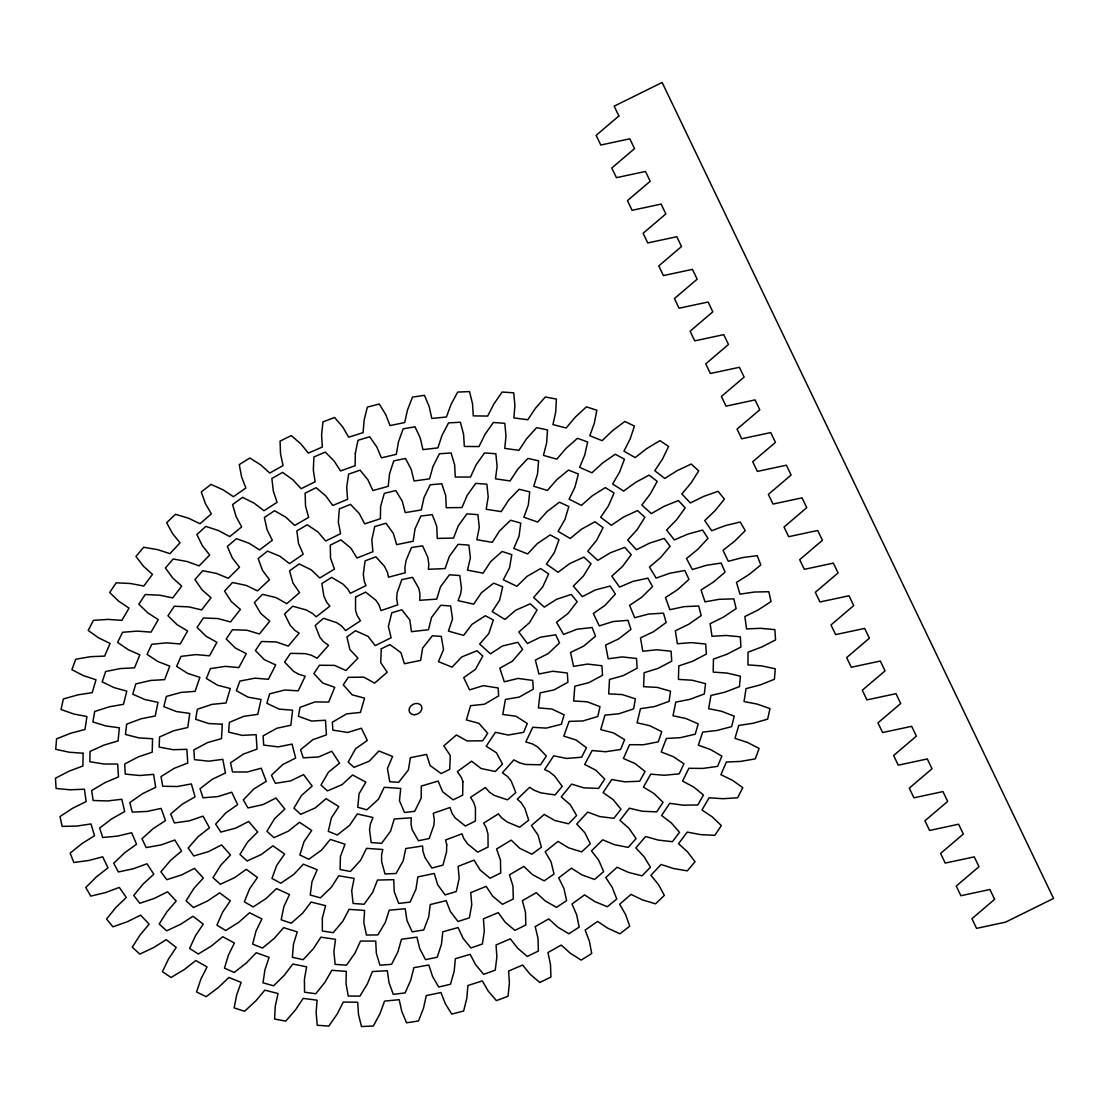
<?xml version="1.0" encoding="UTF-8"?>
<svg xmlns="http://www.w3.org/2000/svg" width="1109" height="1109" viewBox="0 0 1109 1109"><rect width="100%" height="100%" fill="white"/><g stroke="black" fill="none" stroke-linecap="round" stroke-linejoin="round"><path stroke-width="1.5" d="M355.559 597.072L355.559 610.269L357.153 615.509L360.439 620.79L345.634 630.591L341.475 625.906L336.748 622.717L323.537 618.281L315.192 625.504L319.877 637.301L323.371 641.557L328.555 645.355L317.132 658.233L311.255 655.197L305.363 653.658L290.475 653.34L284.625 662.115L293.566 671.361L298.598 674.203L305.183 676.171L298.252 690.838L284.763 690.006L269.639 693.86L266.881 703.314L279.177 709.122L292.596 710.204L290.849 725.244L276.959 728.225L263.083 735.863L263.679 745.096L278.137 746.87L292.055 744.111L295.646 758.057L282.712 764.572L271.455 775.246L275.337 783.328L290.558 780.916L303.589 774.609L312.17 786.073L301.468 795.486L293.927 808.142L300.719 814.297L315.192 807.934L326.074 798.674L338.813 806.548L331.383 817.943L328.292 831.348L337.33 834.98L349.64 825.262L357.32 813.978L372.971 817.485L370.434 823.959L369.533 829.726L371.196 842.577L381.593 843.325L390.548 831.223L394.249 818.996L411.287 817.804L411.023 824.306L412.174 829.712L418.44 840.747L429.183 838.529L433.896 825.221L434.326 819.496L433.272 813.271L450.004 807.491L452.07 813.368L455.147 817.888L465.392 826.011L475.428 821.048L475.442 807.851L473.834 802.611L470.549 797.329L485.354 787.529L489.526 792.214L494.24 795.403L507.465 799.839L515.81 792.616L511.11 780.819L507.631 776.563L502.432 772.765L513.869 759.887L519.733 762.923L525.624 764.461L540.527 764.78L546.363 756.005L537.435 746.759L532.403 743.917L525.818 741.949L532.75 727.282L546.238 728.114L561.362 724.26L564.121 714.806L551.811 708.998L538.392 707.916L540.152 692.875L554.043 689.895L567.905 682.257L567.323 673.024L552.85 671.25L538.946 673.995L535.356 660.063L548.276 653.548L559.546 642.873L555.664 634.792L540.443 637.204L527.413 643.511L518.818 632.047L529.534 622.634L537.075 609.978L530.282 603.823L515.81 610.186L504.928 619.446L492.174 611.572L499.618 600.177L502.71 586.772L493.657 583.14L481.348 592.858L473.682 604.142L458.031 600.634L460.568 594.161L461.469 588.394L459.805 575.543L449.395 574.795L440.453 586.897L436.738 599.123L419.715 600.302L419.964 593.814L418.814 588.408L412.562 577.373L401.805 579.605L397.105 592.885L396.662 598.624L397.729 604.849L380.983 610.629L378.931 604.752L375.84 600.232L365.61 592.109L355.559 597.072M322.359 918.03L322.331 930.978L333.213 932.683L342.806 921.232L349.113 909.352L364.584 910.447L363.835 922.73L366.469 935.053L377.892 934.929L385.28 922.508L389.245 910.184L405.201 908.756L406.975 920.567L412.188 931.865L423.777 929.924L428.726 916.921L430.223 904.57L446.151 900.647L450.379 911.598L458.017 921.51L469.398 917.808L471.755 904.653L470.729 892.662L486.13 886.382L492.673 896.127L502.474 904.32L513.287 898.983L512.968 886.091L509.461 874.849L523.822 866.42L532.486 874.627L544.145 880.865L554.029 874.058L551.062 861.845L545.171 851.712L558.035 841.398L568.543 847.831L581.671 851.892L590.321 843.824L584.79 832.693L576.722 824.001L587.673 812.121L599.664 816.557L613.859 818.317L620.998 809.265L613.069 799.561L603.088 792.575L611.766 779.544L624.88 781.831L639.671 781.235L645.064 771.476L635.013 763.519L623.41 758.487L629.565 744.68L643.372 744.763L658.275 741.838L661.754 731.69L649.888 725.73L637.065 722.791L640.475 708.693L654.518 706.558L669.087 701.373L670.529 691.184L657.235 687.4L643.594 686.665L644.149 672.706L657.997 668.422L671.735 661.172L671.111 651.233L656.819 649.777L642.79 651.246L640.489 637.883L653.686 631.603L666.162 622.496L663.473 613.152L648.64 614.053L634.681 617.699L629.579 605.348L641.709 597.266L652.522 586.619L647.864 578.149L632.962 581.379L619.529 587.091L611.808 576.153L622.468 566.519L631.257 554.666L624.783 547.361L610.297 552.809L597.82 560.392L587.715 551.228L596.573 540.36L603.074 527.676L594.978 521.771L581.379 529.27L570.248 538.475L558.09 531.377L564.855 519.622L568.848 506.522L559.407 502.197L547.125 511.499L537.699 522.048L523.878 517.238L528.341 504.969L529.7 491.869L519.206 489.263L508.643 500.09L501.226 511.623L486.186 509.267L488.196 496.887L486.879 484.203L475.678 483.399L467.166 495.39L462.009 507.548L446.22 507.714L445.721 495.612L441.77 483.76L430.209 484.785L424.026 497.553L421.281 509.946L405.27 512.621L402.262 501.199L395.816 490.552L384.282 493.394L380.609 506.522L380.373 518.749L364.653 523.85L359.233 513.467L350.486 504.373L339.34 508.92L338.314 521.992L340.602 533.665L325.658 541.04L318.02 532.029L307.248 524.779L296.852 530.878L298.501 543.479L303.228 554.209L289.56 563.622L279.939 556.274L267.491 551.104L258.175 558.576L262.459 570.289L269.459 579.744L257.51 590.875L246.212 585.427L232.488 582.502L224.559 591.097L231.324 601.563L240.39 609.437L230.533 621.941L217.918 618.559L203.377 617.976L197.083 627.417L206.108 636.289L216.948 642.319L209.504 655.793L195.988 654.601L181.072 656.376L176.622 666.357L187.629 673.357L199.883 677.363L195.087 691.364L181.1 692.39L166.308 696.466L163.841 706.669L176.47 711.562L189.764 713.406L187.768 727.504L173.753 730.72L159.557 736.958L159.142 747.064L172.99 749.698L186.88 749.324L187.754 763.047L174.182 768.343L161.027 776.55L162.69 786.239L177.315 786.517L191.358 783.938L195.073 796.858L182.361 804.067L170.675 813.978L174.363 822.92L189.292 820.854L203.03 816.155L209.476 827.841L198.026 836.74L188.183 848.038L193.784 855.954L208.534 851.601L221.537 844.919L230.492 855.011L220.691 865.311L213.011 877.635L220.331 884.261L234.429 877.76L246.281 869.331L257.454 877.496L249.622 888.85L244.34 901.797L253.143 906.94L266.146 898.498L276.46 888.586L289.504 894.561L283.862 906.621L281.173 919.777L291.182 923.256L302.66 913.151L311.102 902.061L325.602 905.665L322.359 918.03M83.064 753.233L82.939 765.972L69.146 771.143L55.45 778.227L56.102 788.485L70.324 789.802L84.423 789.206L86.142 801.571L72.875 808.128L60.011 816.529L62.146 826.399L76.784 826.08L90.993 823.932L94.528 835.715L82.024 843.561L70.158 853.14L73.776 862.469L88.568 860.515L102.693 856.827L107.989 867.848L96.414 876.859L85.767 887.491L90.772 896.114L105.521 892.565L119.328 887.408L126.287 897.486L115.849 907.522L106.575 919.014L112.91 926.819L127.369 921.704L140.635 915.161L149.147 924.157L140.011 935.053L132.262 947.238L139.803 954.087L153.749 947.502L166.267 939.67L176.22 947.433L168.513 959.022L162.399 971.692L171.063 977.486L184.26 969.543L195.836 960.546L207.05 966.951L200.909 979.039L196.543 992.014L206.163 996.644L218.404 987.481L228.87 977.459L241.18 982.394L236.688 994.815L234.124 1007.873L244.562 1011.283L255.68 1001.011L264.843 990.129L278.054 993.539L275.295 1006.071L274.575 1019.019L285.665 1021.153L295.465 1009.952L303.187 998.377L317.105 1000.193L316.107 1012.642L317.243 1025.271L328.818 1026.088L337.136 1014.139L343.305 1002.051L357.694 1002.245L358.484 1014.43L361.465 1026.532L373.331 1026.033L380.054 1013.515L384.573 1001.108L399.198 999.68L401.763 1011.408L406.546 1022.803L418.509 1020.973L423.527 1008.095L426.313 995.563L440.966 992.541L445.263 1003.603L451.765 1014.111L463.645 1011.006L466.875 997.961L467.901 985.499L482.332 980.924L488.279 991.169L496.402 1000.623L508.019 996.27L509.405 983.267L508.643 971.068L522.63 965.024L530.157 974.27L539.778 982.519L550.937 977.001L550.466 964.248L547.929 952.52L561.251 945.076L570.234 953.199L581.185 960.117L591.721 953.518L589.392 941.194L585.122 930.118L597.571 921.413L607.871 928.275L619.973 933.75L629.718 926.167L625.573 914.495L619.64 904.237L631.021 894.395L642.458 899.898L655.544 903.835L664.333 895.393L658.441 884.552L650.941 875.278L661.061 864.466L673.482 868.513L687.33 870.856L695.038 861.693L687.483 851.837L678.528 843.699L687.247 832.083L700.431 834.606L714.82 835.327L721.321 825.567L712.241 816.876L701.969 809.986L709.136 797.759L722.874 798.716L737.596 797.801L742.78 787.626L732.314 780.209L720.878 774.692L726.395 762.022L740.493 761.426L755.298 758.875L759.097 748.423L747.383 742.42L734.99 738.358L738.746 725.466L752.969 723.29L767.636 719.173L769.979 708.609L757.225 704.104L744.056 701.567L746.01 688.647L760.122 684.946L774.415 679.29L775.274 668.81L761.675 665.871L747.937 664.887L748.062 652.147L761.855 646.977L775.551 639.893L774.886 629.635L760.663 628.318L746.579 628.914L744.86 616.549L758.112 609.992L770.991 601.591L768.842 591.721L754.217 592.04L739.994 594.188L736.473 582.405L748.977 574.559L760.829 564.98L757.225 555.651L742.42 557.605L728.294 561.293L723.013 550.272L734.574 541.247L745.22 530.629L740.216 522.006L725.466 525.569L711.673 530.712L704.714 520.634L715.139 510.597L724.413 499.105L718.091 491.301L703.633 496.416L690.366 502.959L681.841 493.962L690.99 483.067L698.739 470.881L691.184 464.033L677.252 470.618L664.735 478.45L654.781 470.687L662.489 459.098L668.588 446.428L659.938 440.633L646.741 448.577L635.166 457.573L623.937 451.169L630.092 439.081L634.459 426.106L624.838 421.475L612.584 430.639L602.132 440.661L589.808 435.726L594.299 423.305L596.864 410.247L586.425 406.837L575.321 417.109L566.158 427.991L552.934 424.581L555.706 412.049L556.413 399.101L545.323 396.967L535.536 408.167L527.801 419.743L513.897 417.927L514.895 405.478L513.744 392.849L502.183 392.031L493.852 403.981L487.683 416.069L473.293 415.875L472.517 403.69L469.523 391.588L457.657 392.087L450.947 404.605L446.428 417.012L431.789 418.44L429.225 406.712L424.456 395.317L412.479 397.133L407.474 410.025L404.674 422.557L390.035 425.579L385.738 414.516L379.236 404.009L367.342 407.114L364.126 420.159L363.1 432.621L348.67 437.196L342.709 426.951L334.585 417.497L322.969 421.85L321.582 434.853L322.345 447.052L308.357 453.096L300.83 443.85L291.223 435.601L280.064 441.119L280.535 453.872L283.058 465.6L269.737 473.044L260.767 464.921L249.816 458.003L239.281 464.602L241.596 476.925L245.865 488.002L233.417 496.707L223.131 489.845L211.015 484.37L201.283 491.952L205.415 503.625L211.348 513.883L199.98 523.725L188.53 518.222L175.458 514.285L166.655 522.727L172.547 533.568L180.06 542.842L169.927 553.654L157.52 549.607L143.671 547.264L135.963 556.427L143.505 566.283L152.474 574.42L143.754 586.037L130.571 583.514L116.168 582.793L109.68 592.553L118.76 601.244L129.032 608.134L121.865 620.361L108.114 619.404L93.392 620.319L88.207 630.494L98.687 637.911L110.11 643.428L104.606 656.098L90.508 656.694L75.703 659.245L71.905 669.697L83.605 675.7L96.012 679.762L92.241 692.654L78.018 694.83L63.365 698.961L61.023 709.51L73.776 714.002L86.946 716.553L84.977 729.472L70.865 733.174L56.573 738.83L55.727 749.31L69.326 752.249L83.064 753.233M355.324 453.359L355.13 465.683L340.56 470.951L334.128 461.025L325.27 452.098L313.93 456.936L313.32 469.897L315.122 481.791L301.149 488.695L293.026 479.92L282.601 472.42L271.857 478.492L273.327 491.079L277.056 502.335L263.984 510.736L254.308 503.278L242.524 497.345L232.585 504.553L236.078 516.503L241.679 526.9L229.743 536.631L218.736 530.643L205.803 526.387L196.861 534.58L202.337 545.67L209.698 555.013L199.135 565.881L186.977 561.487L173.17 558.991L165.393 568.002L172.741 578.025L181.71 586.106L172.727 597.917L159.682 595.2L145.237 594.507L138.805 604.183L147.871 612.93L158.282 619.612L151.06 632.13L137.364 631.118L122.586 632.269L117.596 642.388L128.214 649.694L139.859 654.851L134.522 667.826L120.451 668.561L105.632 671.513L102.18 681.91L114.144 687.635L126.8 691.143L123.459 704.326L109.292 706.793L94.695 711.493L92.865 721.945L105.937 725.979L119.356 727.795L118.081 740.923L104.08 745.068L90.023 751.417L89.843 761.731L103.747 763.99L117.679 764.073L118.497 776.896L104.939 782.649L91.673 790.523L93.142 800.504L107.642 800.948L121.796 799.27L124.693 811.552L111.843 818.789L99.63 828.049L102.721 837.489L117.526 836.103L131.638 832.734L136.546 844.212L124.652 852.793L113.728 863.246L118.386 871.965L133.205 868.791L146.998 863.772L153.818 874.239L143.13 884.012L133.704 895.448L139.845 903.281L154.373 898.373L167.584 891.816L176.192 901.049L166.905 911.806L159.169 924.019L166.655 930.811L180.628 924.268L193.008 916.284L203.238 924.13L195.517 935.663L189.611 948.417L198.317 954.031L211.459 945.963L222.743 936.731L234.401 943.024L228.412 955.112L224.462 968.143L234.207 972.482L246.267 963.056L256.234 952.742L269.085 957.358L264.94 969.765L263.027 982.837L273.618 985.804L284.348 975.213L292.831 964.012L306.625 966.854L304.407 979.358L304.559 992.195L315.788 993.733L325.006 982.186L331.813 970.32L346.285 971.345L346.036 983.669L348.254 996.048L359.912 996.132L367.412 983.835L372.43 971.539L387.291 970.722L389.009 982.657L393.251 994.316L405.104 992.943L410.746 980.134L413.879 967.658L428.836 965.01L432.51 976.308L438.693 987.024L450.517 984.224L454.191 971.165L455.355 958.731L470.133 954.322L475.678 964.761L483.676 974.326L495.224 970.153L496.874 957.095L496.07 944.951L510.376 938.852L517.667 948.223L527.329 956.457L538.406 950.995L537.976 938.2L535.203 926.583L548.761 918.917L557.675 927.041L568.806 933.792L579.175 927.124L576.68 914.842L572.008 903.974L584.54 894.894L594.909 901.617L607.302 906.732L616.77 899.025L612.265 887.463L605.777 877.579L617.048 867.252L628.651 872.45L642.069 875.833L650.442 867.21L644.01 856.633L635.831 847.9L645.618 836.533L658.247 840.095L672.414 841.689L679.54 832.332L671.305 822.92L661.602 815.517L669.725 803.318L683.13 805.189L697.769 804.968L703.494 795.042L693.638 787.002L682.576 781.069L688.869 768.287L702.787 768.426L717.62 766.374L721.848 756.088L710.536 749.559L698.351 745.206L702.704 732.106L716.858 730.484L731.607 726.658L734.241 716.206L721.709 711.326L708.637 708.651L710.938 695.468L725.064 692.141L739.426 686.61L740.438 676.199L726.908 673.052L713.198 672.096L713.434 659.093L727.241 654.13L740.951 647.004L740.299 636.829L726.048 635.471L711.978 636.275L710.12 623.688L723.359 617.172L736.126 608.591L733.839 598.86L719.159 599.331L704.977 601.854L701.082 589.946L713.475 582.017L725.078 572.147L721.183 563.039L706.336 565.327L692.349 569.527L686.471 558.534L697.797 549.329L707.986 538.35L702.579 530.06L687.871 534.108L674.327 539.917L666.592 530.033L676.615 519.747L685.21 507.894L678.389 500.561L664.097 506.314L651.274 513.592L641.834 505.039L650.359 493.852L657.193 481.348L649.084 475.123L635.485 482.457L623.632 491.079L612.667 483.995L619.529 472.157L624.464 459.223L615.218 454.246L602.589 463.007L591.929 472.808L579.647 467.346L584.734 455.064L587.673 441.978L577.484 438.318L566.047 448.355L556.801 459.14L543.452 455.397L546.64 442.907L547.513 429.918L536.59 427.658L526.581 438.762L518.915 450.323L504.761 448.383L505.995 435.934L504.803 423.305L493.339 422.487L484.966 434.451L479.019 446.553L464.324 446.442L463.59 434.284L460.346 422.238L448.563 422.889L441.978 435.463L437.889 447.884L422.945 449.616L420.242 437.986L415.016 426.771L403.149 428.85L398.478 441.812L396.329 454.302L381.427 457.837L376.81 446.955L369.699 436.78L357.985 440.273L355.324 453.359M462.897 781.72L462.675 795.139L453.151 799.839L442.616 791.743L438.152 781.055L421.295 786.073L421.17 798.147L414.697 811.317L404.508 812.495L399.462 800.656L400.723 788.457L384.241 787.279L378.474 799.159L366.857 809.82L357.75 807.269L359.08 793.725L365.859 782.136L352.579 774.969L342.168 784.59L327.432 790.897L320.986 785.061L328.458 772.169L339.576 763.172L331.799 751.25L318.546 756.976L303.228 757.821L300.567 749.712L312.877 739.689L326.42 734.865L325.492 720.24L311.698 721.058L298.432 716.317L300.012 707.334L315.039 701.914L328.666 702.094L334.752 687.303L322.788 683.075L313.889 673.565L319.434 665.248L334.585 665.386L345.925 670.515L357.971 658.122L349.903 649.583L346.909 636.94L355.448 630.744L368.105 636.4L375.216 645.618L391.13 637.744L388.372 626.377L391.796 612.792L401.86 609.784L409.831 619.973L411.467 631.673L428.518 629.704L431.526 617.463L440.772 605.278L450.628 605.985L452.527 618.961L448.424 631.118L463.645 635.388L471.907 624.395L485.382 615.717L493.325 620.014L488.819 633.53L479.67 644.038L490.441 653.811L502.543 645.951L517.903 642.305L522.561 649.43L512.441 661.144L499.84 668.2L504.29 681.785L518.111 678.431L532.722 680.413L533.277 689.16L519.303 697.062L505.413 699.432L502.779 714.473L515.948 716.206L527.274 723.498L523.642 732.342L508.213 735.045L495.446 732.328L486.186 746.218L496.416 752.734L502.502 764.073L495.293 771.49L481.084 768.523L471.644 761.19L457.365 771.559L461.566 777.825L462.897 781.72M446.719 844.753L446.553 851.878L442.935 865.159L431.872 868.042L424.955 857.534L422.889 850.991L422.626 845.973L405.755 848.537L403.191 860.834L396.052 873.49L385.017 873.961L381.635 861.748L381.607 854.651L382.813 849.508L366.497 848.343L360.619 860.251L350.389 871.494L340.075 869.511L340.449 856.37L345.038 844.212L330.33 839.402L321.471 850.173L308.815 859.295L299.86 854.984L303.991 841.745L311.712 830.433L299.499 822.282L288.243 831.223L273.951 837.655L266.922 831.279L274.519 818.775L284.888 809.029L275.975 798.036L263.013 804.593L247.972 807.934L243.315 799.908L253.919 788.915L266.285 781.346L261.197 768.204L247.362 771.975L232.53 771.989L230.533 762.812L243.467 754.037L257.052 749.116L256.124 734.643L242.275 735.392L228.579 732.106L229.369 722.347L243.828 716.331L257.773 714.362L261.072 699.488L248.069 697.159L236.369 690.768L239.891 681.051L254.973 678.167L268.406 679.276L275.711 664.929L264.386 659.675L255.417 650.581L261.461 641.515L276.196 641.945L288.285 646.076L299.153 633.142L294.883 630.369L290.198 625.282L284.528 614.067L292.707 606.221L306.181 609.936L312.516 613.443L316.148 616.826L329.886 606.138L326.753 602.367L323.883 596.171L321.86 583.528L331.66 577.387L343.041 584.166L347.879 589.129L350.264 593.37L365.998 585.594L364.196 581.061L363.322 574.143L365.083 560.863L375.882 556.829L384.435 566.242L387.485 572.341L388.469 577.179L405.229 572.798L404.854 567.808L406.046 560.586L411.467 547.527L422.598 545.836L427.797 557.286L428.85 564.162L428.379 569.277L445.097 568.57L449.353 556.371L458.114 544.325L468.871 545.087L470.382 557.869L467.485 570.165L483.122 573.173L490.538 561.75L502.072 551.478L511.79 554.652L509.516 567.947L503.306 579.771L516.877 586.314L527.011 576.375L540.596 568.543L548.65 573.921L542.745 586.897L533.623 597.501L544.269 607.164L556.468 599.345L571.26 594.424L577.151 601.674L567.974 613.527L556.524 622.246L563.58 634.417L577.082 629.205L592.137 627.514L595.491 636.178L583.625 646.145L570.553 652.452L573.575 666.357L587.534 664.083L601.91 665.733L602.52 675.27L588.713 682.728L574.836 686.208L573.644 700.985L587.174 701.789L599.983 706.655L597.806 716.469L582.918 720.961L569.111 721.391L563.774 736.126L576.028 739.953L586.453 747.743L581.629 757.211L566.602 758.445L553.738 755.811L544.574 769.563L549.315 771.767L554.791 776.175L562.18 786.406L555.013 794.931L540.79 792.838L533.859 790.149L529.672 787.293L517.279 799.187L521.008 802.486L524.807 808.184L528.688 820.203L519.636 827.245L507.104 821.949L501.476 817.693L498.44 813.854L483.593 823.155L486.089 827.342L487.96 833.954L488.099 847.013L477.716 852.142L467.665 843.977L463.701 838.404L461.996 833.829L445.61 839.957L446.719 844.753M152.571 738.733L152.196 752.207L138.375 756.851L124.652 764.032L125.289 774.096L139.554 775.496L153.61 774.373L155.662 787.348L142.451 793.739L129.795 802.556L132.262 812.121L147.012 811.455L161.096 808.419L165.532 820.577L153.25 828.548L141.98 838.778L146.208 847.595L161.096 844.906L174.848 840.012L181.557 851.047L170.509 860.418L160.902 871.799L166.794 879.673L181.432 875.001L194.532 868.375L203.335 878.023L193.798 888.559L186.09 900.827L193.493 907.536L207.522 901.007L219.651 892.828L230.339 900.841L222.535 912.277L216.92 925.128L225.668 930.52L238.754 922.3L249.594 912.749L261.904 918.931L256.04 930.992L252.644 944.106L262.514 948.056L274.325 938.325L283.627 927.651L297.24 931.865L293.469 944.244L292.374 957.289L303.117 959.701L313.376 948.722L320.889 937.174L335.5 939.295L333.906 951.716L335.14 964.373L346.493 965.177L354.935 953.213L360.494 941.07L375.729 941.07L376.339 953.199L379.888 965.163L391.574 964.345L397.992 951.688L401.458 939.268L416.929 937.133L419.743 948.666L425.509 959.645L437.237 957.233L441.479 944.189L442.768 931.796L458.1 927.568L463.049 938.242L470.881 947.959L482.373 943.995L484.328 930.895L483.399 918.834L498.232 912.638L505.177 922.175L514.895 930.396L525.846 924.989L525.472 912.139L522.353 900.702L536.312 892.676L545.087 900.855L556.455 907.384L566.616 900.66L563.913 888.392L558.686 877.871L571.426 868.208L581.823 874.821L594.549 879.479L603.67 871.605L598.708 860.224L591.485 850.866L602.7 839.818L614.455 844.698L628.235 847.387L636.081 838.556L628.983 828.34L619.959 820.369L629.357 808.211L642.194 811.247L656.68 811.885L663.057 802.32L654.005 793.517L643.4 787.14L650.747 774.151L664.346 775.26L679.193 773.846L683.948 763.782L673.149 756.601L661.214 751.985L666.357 738.497L680.371 737.651L695.204 734.213L698.213 723.9L685.958 718.535L672.997 715.762L675.783 702.122L689.881 699.349L704.326 693.971L705.532 683.643L692.099 680.219L678.417 679.387L678.791 665.913L692.626 661.269L706.35 654.088L705.698 644.024L691.434 642.624L677.377 643.747L675.326 630.771L688.55 624.381L701.193 615.564L698.725 605.999L683.976 606.665L669.891 609.7L665.469 597.543L677.751 589.572L689.008 579.342L684.78 570.525L669.905 573.214L656.14 578.108L649.444 567.073L660.493 557.702L670.099 546.321L664.208 538.447L649.569 543.119L636.455 549.745L627.666 540.097L637.204 529.561L644.911 517.293L637.495 510.57L623.466 517.113L611.336 525.292L600.662 517.279L608.453 505.843L614.081 492.992L605.334 487.586L592.248 495.82L581.407 505.371L569.097 499.189L574.947 487.128L578.357 474.014L568.487 470.064L556.676 479.795L547.375 490.469L533.748 486.255L537.532 473.876L538.614 460.831L527.884 458.419L517.626 469.398L510.098 480.946L495.501 478.825L497.095 466.404L495.848 453.747L484.494 452.943L476.066 464.907L470.493 477.036L455.272 477.05L454.648 464.921L451.1 452.957L439.427 453.775L433.009 466.432L429.543 478.852L414.059 480.987L411.245 469.454L405.478 458.474L393.75 460.887L389.522 473.931L388.233 486.324L372.887 490.552L367.952 479.878L360.106 470.161L348.628 474.125L346.673 487.225L347.602 499.286L332.769 505.482L325.824 495.945L316.093 487.724L305.141 493.131L305.516 505.967L308.635 517.418L294.689 525.444L285.9 517.251L274.533 510.736L264.372 517.473L267.075 529.728L272.315 540.249L259.575 549.912L249.165 543.299L236.439 538.641L227.331 546.515L232.294 557.896L239.502 567.254L228.302 578.302L216.532 573.422L202.753 570.733L194.921 579.563L202.004 589.78L211.043 597.751L201.644 609.908L188.807 606.873L174.307 606.235L167.944 615.8L176.983 624.603L187.601 630.979L180.24 643.969L166.641 642.86L151.808 644.274L147.053 654.338L157.838 661.519L169.774 666.135L164.645 679.623L150.616 680.469L135.797 683.906L132.775 694.22L145.029 699.585L158.005 702.357L155.218 715.998L141.12 718.771L126.662 724.149L125.469 734.477L138.888 737.901L152.571 738.733M381.274 648.807L380.72 662.627L387.207 672.234L374.592 683.144L363.904 677.169L348.268 677.336L343.263 684.835L352.135 694.83L364.584 698.143L360.411 712.435L346.576 713.877L332.353 722.222L332.852 730.138L347.755 732.467L361.423 728.225L367.287 740.452L355.573 748.755L348.184 762.091L354.007 767.373L369.242 761.162L378.904 750.987L392.572 756.463L387.457 768.468L389.73 781.706L398.644 782.344L408.403 769.951L410.372 757.738L426.605 754.383L430.056 765.487L441.119 773.569L449.727 769.313L450.282 755.492L443.794 745.886L456.409 734.976L467.097 740.951L482.72 740.784L487.724 733.285L478.866 723.29L466.404 719.977L470.576 705.684L484.425 704.243L498.648 695.898L498.149 687.982L483.247 685.653L469.578 689.895L463.714 677.668L475.428 669.365L482.803 656.029L476.995 650.747L461.746 656.958L452.084 667.133L438.429 661.657L443.545 649.652L441.257 636.414L432.344 635.776L422.584 648.169L420.63 660.382L404.383 663.736L400.945 652.633L389.869 644.551L381.274 648.807M222.313 724.246L221.495 738.649L207.633 742.545L193.867 749.892L194.477 759.651L208.811 761.19L222.812 759.332L225.418 773.028L212.263 779.267L200.036 788.735L203.016 797.801L217.946 796.581L231.726 792.228L237.659 804.607L225.792 812.925L215.631 824.112L220.83 832.069L235.704 828.132L248.666 821.478L257.676 832.013L247.598 842.05L239.96 854.443L247.141 860.972L261.336 854.498L272.897 845.82L284.583 854.041L276.751 865.353L271.955 878.439L280.827 883.221L293.691 874.502L303.367 864.188L317.216 869.733L311.962 881.821L310.229 895.018L320.39 897.86L331.369 887.269L338.73 875.777L354.131 878.411L351.705 890.749L353.106 903.475L364.112 904.251L372.735 892.246L377.462 880.075L393.75 879.687L394.236 891.733L398.699 903.433L410.08 902.116L415.958 889.224L417.843 876.9L434.298 873.49L437.681 884.732L445.042 894.894L456.284 891.539L459.168 878.328L458.128 866.379L474.042 860.127L480.169 870.052L490.081 878.245L500.713 872.991L500.464 860.029L496.555 848.995L511.221 840.151L519.83 848.343L531.863 854.193L541.4 847.276L538.059 835.132L531.419 825.498L544.214 814.45L554.93 820.535L568.557 823.793L576.597 815.517L570.289 804.732L561.237 796.914L571.579 784.132L583.944 787.861L598.569 788.388L604.752 779.1L595.755 770.145L584.679 764.475L592.123 750.543L605.583 751.75L620.583 749.504L624.63 739.634L613.332 732.883L600.731 729.625L604.959 715.139L618.919 713.766L633.627 708.873L635.374 698.822L622.274 694.594L608.675 693.874L609.506 679.47L623.369 675.575L637.134 668.228L636.511 658.469L622.177 656.93L608.189 658.788L605.569 645.091L618.725 638.853L630.952 629.385L627.985 620.319L613.055 621.539L599.276 625.892L593.329 613.513L605.209 605.195L615.37 594.008L610.172 586.051L595.283 589.974L582.336 596.642L573.325 586.106L583.389 576.07L591.042 563.677L583.847 557.148L569.666 563.622L558.09 572.299L546.418 564.079L554.25 552.767L559.033 539.681L550.175 534.898L537.311 543.618L527.621 553.932L513.786 548.387L519.026 536.299L520.773 523.101L510.597 520.26L499.618 530.851L492.257 542.343L476.856 539.709L479.296 527.371L477.896 514.645L466.875 513.869L458.267 525.874L453.539 538.045L437.251 538.433L436.766 526.387L432.288 514.687L420.907 516.004L415.029 528.896L413.144 541.22L396.689 544.63L393.307 533.387L385.96 523.226L374.703 526.581L371.82 539.792L372.874 551.727L356.959 557.993L350.818 548.068L340.92 539.875L330.288 545.129L330.524 558.09L334.447 569.125L319.78 577.969L311.158 569.776L299.125 563.927L289.588 570.844L292.942 582.987L299.569 592.622L286.787 603.67L276.058 597.585L262.431 594.327L254.391 602.603L260.712 613.388L269.764 621.206L259.409 633.988L247.057 630.259L232.419 629.732L226.236 639.02L235.247 647.975L246.323 653.645L238.865 667.576L225.404 666.37L210.419 668.602L206.357 678.486L217.655 685.237L230.27 688.495L226.042 702.981L212.069 704.354L197.374 709.247L195.614 719.297L208.714 723.525L222.313 724.246M618.877 115.988L596.143 135.353L600.773 145.029L629.815 138.805L634.528 148.634L611.794 168L616.438 177.662L645.48 171.451L650.193 181.266L627.458 200.632L632.088 210.308L661.13 204.084L665.844 213.912L643.109 233.278L647.753 242.94L676.795 236.73L681.508 246.545L658.774 265.91L663.404 275.587L692.446 269.362L697.159 279.191L674.424 298.557L679.068 308.219L708.11 302.008L712.81 311.823L690.089 331.189L694.719 340.865L723.761 334.641L728.474 344.469L705.74 363.835L710.37 373.497L739.412 367.287L744.125 377.102L721.391 396.467L726.035 406.144L755.077 399.919L759.79 409.748L737.055 429.114L741.685 438.776L770.727 432.565L775.441 442.38L752.706 461.746L757.35 471.422L786.392 465.198L791.105 475.026L768.371 494.392L773.001 504.054L802.043 497.844L806.756 507.659L784.021 527.025L788.665 536.701L817.707 530.476L822.421 540.305L799.686 559.671L804.316 569.333L833.358 563.122L838.071 572.937L815.337 592.303L819.981 601.979L849.023 595.755L853.722 605.583L831.001 624.949L835.631 634.611L864.673 628.401L869.387 638.216L846.652 657.582L851.296 667.258L880.324 661.033L885.037 670.862L862.303 690.228L866.947 699.89L895.989 693.679L900.702 703.494L877.968 722.86L882.598 732.536L911.64 726.312L916.353 736.14L893.618 755.506L898.262 765.168L927.304 758.944L932.017 768.773L909.283 788.139L913.913 797.815L942.955 791.59L947.668 801.419L924.934 820.785L929.578 830.447L958.62 824.223L963.333 834.051L940.598 853.417L945.228 863.093L974.27 856.869L978.984 866.697L956.249 886.063L960.893 895.725L989.935 889.501L994.634 899.33L971.914 918.696L976.544 928.372L1005.586 922.147L1053.55 898.442L662.128 82.468L614.164 106.173L618.877 115.988M414.503 714.723A6.696 5.351 -27.5 0 0 421.489 706.1A6.696 5.351 -27.5 0 0 410.496 706.364A6.696 5.351 -27.5 0 0 414.503 714.723"/></g></svg>
